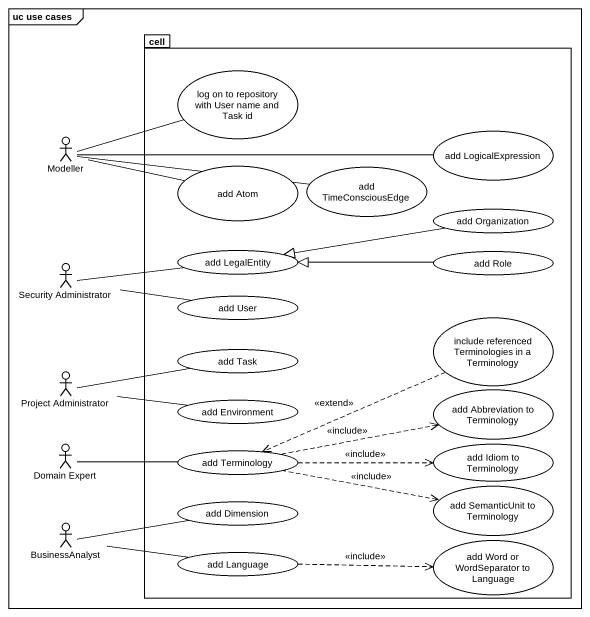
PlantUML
@startuml
mainframe uc use cases
package cell {
  usecase "log on to repository with User name and Task id" as log_on_to_repository_with
  usecase "add LogicalExpression" as add_LogicalExpression
  usecase "add Atom" as add_Atom
  usecase "add TimeConsciousEdge" as add_TimeConsciousEdge
  usecase "add Organization" as add_Organization
  usecase "add LegalEntity" as add_LegalEntity
  usecase "add Role" as add_Role
  usecase "add User" as add_User
  usecase "include referenced Terminologies in a Terminology" as include_referenced
  usecase "add Task" as add_Task
  usecase "add Environment" as add_Environment
  usecase "add Abbreviation to Terminology" as add_Abbreviation_to
  usecase "add Terminology" as add_Terminology
  usecase "add Idiom to Terminology" as add_Idiom_to_Terminology
  usecase "add Dimension" as add_Dimension
  usecase "add SemanticUnit to Terminology" as add_SemanticUnit_to
  usecase "add Language" as add_Language
  usecase "add Word or WordSeparator to Language" as add_Word_or_WordSeparator
}
actor Modeller
actor "Security Administrator" as Security_Administrator
actor "Project Administrator" as Project_Administrator
actor "Domain Expert" as Domain_Expert
actor BusinessAnalyst
Modeller -right- log_on_to_repository_with
Modeller -right- add_LogicalExpression
Modeller -right- add_Atom
Modeller -right- add_TimeConsciousEdge
add_Organization -left-|> add_LegalEntity
Security_Administrator -right- add_LegalEntity
Security_Administrator -right- add_User
add_Role -left-|> add_LegalEntity
include_referenced .left.> add_Terminology : <<extend>>
Project_Administrator -right- add_Task
Project_Administrator -right- add_Environment
Domain_Expert -right- add_Terminology
add_Terminology .right.> add_Abbreviation_to : <<include>>
add_Terminology .right.> add_Idiom_to_Terminology : <<include>>
add_Terminology .right.> add_SemanticUnit_to : <<include>>
BusinessAnalyst -right- add_Dimension
BusinessAnalyst -right- add_Language
add_Language .right.> add_Word_or_WordSeparator : <<include>>
@enduml
